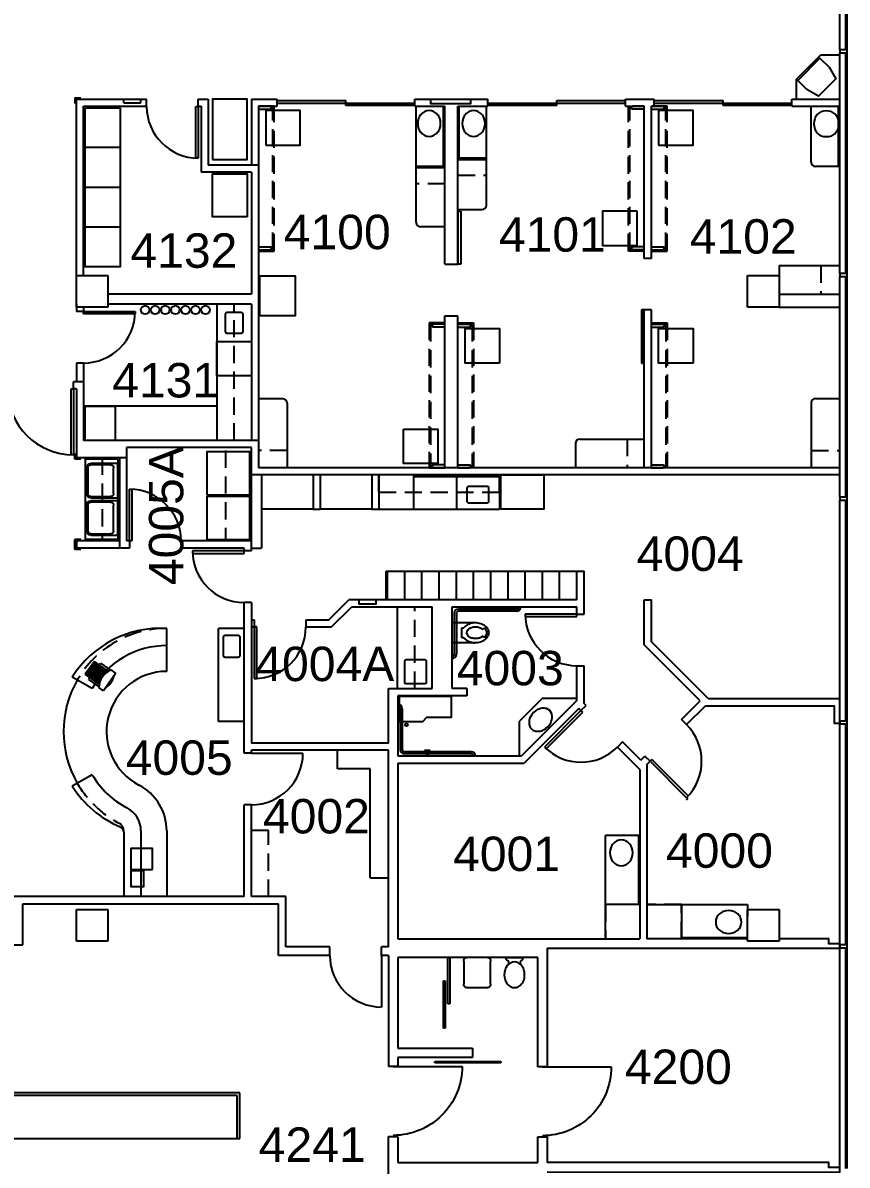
# Model space of a CAD drawing. Extents: x 338 to 7662, y 1527 to 4803.
# Drawn here: x 6951 to 7526, y 2813 to 3609 of the extents above; entities that cross this region are included whole.
import ezdxf

# ---------------------------------------------------------------- set-up
doc = ezdxf.new("R2010")
doc.units = 0
doc.header["$LTSCALE"] = 96
doc.header["$MEASUREMENT"] = 0
doc.linetypes.add('HIDDEN2', pattern=[0.1875, 0.125, -0.0625])
doc.layers.get('0').update_dxf_attribs({"linetype": 'CONTINUOUS'})
for name, color, linetype in [('A-ANNO-TX192', 4, 'CONTINUOUS'), ('A-COLS', 5, 'CONTINUOUS'), ('A-DOOR', 2, 'CONTINUOUS'), ('A-FLOR-CASE', 3, 'CONTINUOUS'), ('A-FLOR-CASE-UPPR', 3, 'HIDDEN2'), ('A-FLOR-HRAL', 1, 'CONTINUOUS'), ('A-FLOR-PFIX', 2, 'CONTINUOUS'), ('A-FURN', 3, 'CONTINUOUS'), ('A-GLAZ', 2, 'CONTINUOUS'), ('A-GLAZ-SILL', 1, 'CONTINUOUS'), ('A-WALL-FULL', 6, 'CONTINUOUS'), ('X-EQPM', 2, 'CONTINUOUS')]:
    doc.layers.add(name, color=color, linetype=linetype)
doc.styles.add('ARIAL', font='arial.ttf')

# ---------------------------------------------------------------- blocks, each defined once
blk = doc.blocks.new('SINK', base_point=(7666.5, 954))
for p, q in [((7659, 952.5), (7659, 943.5)), ((7672.5, 954), (7660.5, 954)), ((7674, 943.5), (7674, 952.5)), ((7660.5, 942), (7672.5, 942))]:
    blk.add_line(p, q)
for centre, start, end in [((7660.5, 952.5), 90, 180), ((7672.5, 952.5), 0, 90), ((7660.5, 943.5), 180, 270), ((7672.5, 943.5), 270, 0)]:
    blk.add_arc(centre, 1.5, start, end)
blk = doc.blocks.new('LAV2')
for p, q in [((0, 0), (0, 24)), ((0, 24), (19, 24)), ((3, 3), (3, 21)), ((5, 23), (19, 23)), ((21, 21), (21, 3)), ((22, 21), (22, 3)), ((19, 0), (0, 0)), ((19, 1), (5, 1))]:
    blk.add_line(p, q)
for centre, radius, start, end in [((19, 21), 3, 360, 90), ((5, 21), 2, 90, 180), ((19, 21), 2, 360, 90), ((5, 3), 2, 180, 270), ((19, 3), 3, 270, 0), ((19, 3), 2, 270, 360)]:
    blk.add_arc(centre, radius, start, end)
blk = doc.blocks.new('endglaz')
blk.add_line((0, -4), (154, -4))
blk.add_lwpolyline([(156, -5), (156, 0), (154, 0), (154, -5)], close=True)
at = {"layer": 'A-GLAZ-SILL'}
for p, q in [((0, 0), (154, 0)), ((0, -5), (154, -5))]:
    blk.add_line(p, q, dxfattribs=at)

msp = doc.modelspace()

# ---------------------------------------------------------------- linework, layer by layer
at = {"layer": 'A-COLS'}
for p, q in [((6988, 3433), (7010, 3433)), ((6988, 3411), (6988, 3433)), ((7010, 3433), (7010, 3411)), ((7456, 3433), (7478, 3433)), ((7456, 3411), (7456, 3433)), ((7478, 3433), (7478, 3411)), ((7010, 3411), (6988, 3411)), ((7478, 3411), (7456, 3411)), ((6988, 2969), (6988, 2991)), ((6988, 2991), (7010, 2991)), ((7010, 2991), (7010, 2969)), ((7456, 2991), (7478, 2991)), ((7456, 2969), (7456, 2991)), ((7478, 2991), (7478, 2969)), ((7010, 2969), (6988, 2969)), ((7478, 2969), (7456, 2969))]:
    msp.add_line(p, q, dxfattribs=at)
at = {"layer": 'A-DOOR'}
for p, q in [((7128, 3555), (7176, 3555)), ((7128, 3553.25), (7224, 3553.25)), ((7176, 3551.5), (7176, 3555)), ((7275, 3553.25), (7371, 3553.25)), ((7323, 3555), (7371, 3555)), ((7323, 3551.5), (7323, 3555)), ((7391, 3555), (7439, 3555)), ((7391, 3553.25), (7487, 3553.25)), ((7439, 3551.5), (7439, 3555)), ((7071.25, 3514.88355), (7071.25, 3550.88355)), ((7071.25, 3550.88355), (7073, 3550.88355)), ((7073, 3550.88355), (7073, 3514.88355)), ((7224, 3551.5), (7176, 3551.5)), ((7323, 3551.5), (7275, 3551.5)), ((7487, 3551.5), (7439, 3551.5)), ((7073, 3514.88355), (7071.25, 3514.88355)), ((7254.25, 3478), (7256, 3478)), ((7254.25, 3441), (7254.25, 3478)), ((7256, 3478), (7256, 3441)), ((7256, 3441), (7254.25, 3441)), ((7383.75, 3409), (7382, 3409)), ((7382, 3409), (7382, 3372)), ((7383.75, 3372), (7383.75, 3409)), ((6993, 3408), (7029, 3408)), ((6993, 3406.25), (6993, 3408)), ((7029, 3406.25), (6993, 3406.25)), ((7029, 3408), (7029, 3406.25)), ((7382, 3372), (7383.75, 3372)), ((6984.23965, 3308), (6984.23965, 3354)), ((6984.23965, 3354), (6985.98965, 3354)), ((6985.98965, 3354), (6985.98965, 3308)), ((6985.98965, 3308), (6984.23965, 3308)), ((7025, 3248), (7025, 3284)), ((7025, 3284), (7026.75, 3284)), ((7026.75, 3284), (7026.75, 3248)), ((7026.75, 3248), (7025, 3248)), ((7105, 3241), (7069, 3241)), ((7069, 3241), (7069, 3239.25)), ((7069, 3239.25), (7105, 3239.25)), ((7105, 3239.25), (7105, 3241)), ((7337, 3197), (7301, 3197)), ((7301, 3197), (7301, 3195.25)), ((7301, 3195.25), (7337, 3195.25)), ((7337, 3195.25), (7337, 3197)), ((7112, 3188), (7112, 3152)), ((7113.75, 3188), (7112, 3188)), ((7113.75, 3152), (7113.75, 3188)), ((7112, 3152), (7113.75, 3152)), ((7339.88291, 3129.7193), (7314.42707, 3104.26346)), ((7315.6645, 3103.02602), (7341.12035, 3128.48186)), ((7341.12035, 3128.48186), (7339.88291, 3129.7193)), ((7110, 3100), (7146, 3100)), ((7314.42707, 3104.26346), (7315.6645, 3103.02602)), ((7389.24963, 3095.65165), (7388.01219, 3094.41421)), ((7388.01219, 3094.41421), (7413.46804, 3068.95837)), ((7414.70547, 3070.19581), (7389.24963, 3095.65165)), ((7413.46804, 3067.45837), (7414.70547, 3068.69581)), ((7200.75, 2959), (7200.75, 2923)), ((7247, 2957.5), (7248.52583, 2957.5)), ((7247, 2925.25), (7247, 2957.5)), ((7248.52583, 2957.5), (7248.52583, 2925.25)), ((7244, 2941.25), (7245.261, 2941.2556)), ((7244, 2908.25), (7244, 2941.25)), ((7245.261, 2941.2556), (7245.261, 2908.25)), ((7248.52583, 2925.25), (7247, 2925.25)), ((7245.261, 2908.25), (7244, 2908.25)), ((7238, 2885.03373), (7284, 2885.03373)), ((7238, 2884.03373), (7238, 2885.03373)), ((7284, 2884.03373), (7238, 2884.03373)), ((7284, 2885.03373), (7284, 2884.03373)), ((7209, 2881.53373), (7257, 2881.53373)), ((7313, 2881.28373), (7361, 2881.28373))]:
    msp.add_line(p, q, dxfattribs=at)
for centre, radius, start, end in [((7073, 3550.88355), 36, 180, 270), ((6993, 3408), 36, 270, 0), ((6985.98965, 3354), 46, 180, 270), ((7025, 3248), 36, 360, 90), ((7105, 3241), 36, 180, 270), ((7337, 3197), 36, 180, 270), ((7112, 3188), 36, 270, 0), ((7388.01219, 3094.41421), 36, 315, 45), ((7110, 3100), 36, 270, 0), ((7339.87868, 3129.7193), 36, 225, 315), ((7200.75, 2959), 36, 180, 270)]:
    msp.add_arc(centre, radius, start, end, dxfattribs=at)
at = {"layer": 'A-DOOR', "extrusion": (0, 0, -1)}
for centre in [(7209, 2881.53373), (7313, 2881.28373)]:
    msp.add_ellipse(centre, major_axis=(33.94113, 33.94113), ratio=1, start_param=0.785398163, end_param=2.35619449, dxfattribs=at)
at = {"layer": 'A-FLOR-CASE'}
for p, q in [((7490.25, 3570), (7507.25, 3587)), ((7507.25, 3587), (7520.5, 3587)), ((7490.25, 3556), (7490.25, 3570)), ((7115, 3551), (7123.25, 3551)), ((7115, 3549), (7123.25, 3549)), ((7123.25, 3550.75), (7123.25, 3551)), ((7123.25, 3549.25), (7123.25, 3549)), ((7225, 3470), (7225, 3551)), ((7244, 3509), (7244, 3551)), ((7255, 3515), (7255, 3550.86432)), ((7274, 3482), (7274, 3550.86432)), ((7375.75, 3550.75), (7375.75, 3551)), ((7384, 3551), (7375.75, 3551)), ((7375.75, 3549.25), (7375.75, 3549)), ((7384, 3549), (7375.75, 3549)), ((7389, 3551), (7397.25, 3551)), ((7389, 3549), (7397.25, 3549)), ((7397.25, 3550.75), (7397.25, 3551)), ((7397.25, 3549.25), (7397.25, 3549)), ((7500.5, 3512), (7500.5, 3551)), ((7519.5, 3509), (7519.5, 3551)), ((7254, 3515), (7274, 3515)), ((7254, 3514), (7274, 3514)), ((7245, 3509), (7225, 3509)), ((7245, 3508), (7225, 3508)), ((7520.5, 3509), (7503.5, 3509)), ((7254, 3479), (7271, 3479)), ((7245, 3467), (7228, 3467)), ((7115, 3453), (7123.25, 3453)), ((7115, 3451), (7123.25, 3451)), ((7123.25, 3452.75), (7123.25, 3453)), ((7123.25, 3451.25), (7123.25, 3451)), ((7375.75, 3452.75), (7375.75, 3453)), ((7384, 3453), (7375.75, 3453)), ((7375.75, 3451.25), (7375.75, 3451)), ((7384, 3451), (7375.75, 3451)), ((7389, 3453), (7397.25, 3453)), ((7389, 3451), (7397.25, 3451)), ((7397.25, 3452.75), (7397.25, 3453)), ((7397.25, 3451.25), (7397.25, 3451)), ((7478, 3440), (7520.5, 3440)), ((7478, 3440), (7478, 3433)), ((7086, 3413), (7086, 3318)), ((7236.75, 3398.75), (7236.75, 3399)), ((7245, 3399), (7236.75, 3399)), ((7236.75, 3397.25), (7236.75, 3397)), ((7245, 3397), (7236.75, 3397)), ((7254, 3399), (7262.25, 3399)), ((7254, 3397), (7262.25, 3397)), ((7262.25, 3398.75), (7262.25, 3399)), ((7262.25, 3397.25), (7262.25, 3397)), ((7389, 3399), (7397.25, 3399)), ((7389, 3397), (7397.25, 3397)), ((7397.25, 3398.75), (7397.25, 3399)), ((7397.25, 3397.25), (7397.25, 3397)), ((7132, 3347), (7115, 3347)), ((7503.5, 3347.25), (7520.5, 3347.25)), ((7086, 3342), (6993, 3342)), ((7135, 3344), (7135, 3299)), ((7500.5, 3344.25), (7500.5, 3299)), ((7336, 3316), (7336, 3299)), ((7339, 3319), (7384, 3319)), ((6994, 3306), (6994, 3248)), ((7017, 3305), (6994, 3305)), ((7017, 3305), (7017, 3249)), ((7236.75, 3300.75), (7236.75, 3301)), ((7245, 3301), (7236.75, 3301)), ((7236.75, 3299.25), (7236.75, 3299)), ((7245, 3299), (7236.75, 3299)), ((7254, 3301), (7262.25, 3301)), ((7254, 3299), (7262.25, 3299)), ((7262.25, 3300.75), (7262.25, 3301)), ((7262.25, 3299.25), (7262.25, 3299)), ((7389, 3301), (7397.25, 3301)), ((7389, 3299), (7397.25, 3299)), ((7397.25, 3300.75), (7397.25, 3301)), ((7397.25, 3299.25), (7397.25, 3299)), ((7223, 3294), (7223, 3270)), ((7223, 3293), (7283, 3293)), ((7253, 3294), (7253, 3270)), ((7283, 3294), (7283, 3270)), ((7153, 3270), (7117, 3270)), ((7194, 3270), (7158, 3270)), ((7199, 3270), (7283, 3270)), ((7017, 3249), (6994, 3249)), ((7204, 3227), (7337, 3227)), ((7204, 3207), (7204, 3227)), ((7205, 3207), (7205, 3227)), ((7217, 3207), (7217, 3227)), ((7229, 3207), (7229, 3227)), ((7241, 3207), (7241, 3227)), ((7253, 3207), (7253, 3227)), ((7265, 3207), (7265, 3227)), ((7277, 3207), (7277, 3227)), ((7289, 3207), (7289, 3227)), ((7301, 3207), (7301, 3227)), ((7313, 3207), (7313, 3227)), ((7325, 3207), (7325, 3227)), ((7212, 3145), (7212, 3202)), ((7051, 3157), (7051, 3187)), ((7105, 3187), (7087, 3187)), ((7087, 3122), (7087, 3187)), ((6999.03848, 3145), (6985.14359, 3153.02221)), ((7312.80404, 3138), (7297, 3122.19596)), ((7337, 3138), (7312.80404, 3138)), ((7297, 3098), (7297, 3122.19596)), ((7105, 3122), (7087, 3122)), ((7170, 3089), (7170, 3102)), ((6999.03848, 3085), (6985.14359, 3076.97779)), ((7192.75, 3089), (7170, 3089)), ((7192.75, 3013), (7192.75, 3089)), ((7021, 3044.95522), (7021, 3000)), ((7033, 3045.80462), (7033, 3000)), ((7051, 3045.80462), (7051, 2999.94347)), ((7357, 2970.5), (7357, 3042.5)), ((7381, 3042.5), (7357, 3042.5)), ((7380, 3042.5), (7380, 2994.5)), ((7192.75, 3013), (7205.75, 3013)), ((7381, 2994.5), (7358, 2994.5)), ((7386, 2994.5), (7456, 2994.5)), ((7410, 2994.5), (7410, 2970.5)), ((7456, 2994.5), (7456, 2986)), ((7410, 2971.5), (7456, 2971.5))]:
    msp.add_line(p, q, dxfattribs=at)
at = {"layer": 'A-FLOR-CASE', "flags": 128}
for points in [[(7120, 3524), (7144, 3524), (7144, 3548), (7120, 3548)], [(7394, 3524), (7418, 3524), (7418, 3548), (7394, 3548)], [(7379, 3478), (7355, 3478), (7355, 3454), (7379, 3454)], [(7283, 3372), (7259, 3372), (7259, 3396), (7283, 3396)], [(7418, 3372), (7394, 3372), (7394, 3396), (7418, 3396)], [(7216, 3326), (7240, 3326), (7240, 3302), (7216, 3302)]]:
    msp.add_lwpolyline(points, close=True, dxfattribs=at)
at = {"layer": 'A-FLOR-CASE'}
for centre, radius, start, end in [((7123.25, 3550), 0.75, 270, 90), ((7375.75, 3550), 0.75, 90, 270), ((7397.25, 3550), 0.75, 270, 90), ((7503.5, 3512), 3, 180, 270), ((7271, 3482), 3, 270, 0), ((7228, 3470), 3, 180, 270), ((7123.25, 3452), 0.75, 270, 90), ((7375.75, 3452), 0.75, 90, 270), ((7397.25, 3452), 0.75, 270, 90), ((7236.75, 3398), 0.75, 90, 270), ((7262.25, 3398), 0.75, 270, 90), ((7397.25, 3398), 0.75, 270, 90), ((7132, 3344), 3, 360, 90), ((7503.5, 3344.25), 3, 90, 180), ((7339, 3316), 3, 90, 180), ((7236.75, 3300), 0.75, 90, 270), ((7262.25, 3300), 0.75, 270, 90), ((7397.25, 3300), 0.75, 270, 90), ((7046.98252, 3113.97578), 73.13465, 86.85100742, 147.73079941), ((7051, 3115), 60, 90, 150), ((7051, 3115), 42, 90, 242.51357375), ((7051, 3115), 72, 150, 210), ((7051, 3115), 60, 210, 242.51357375), ((7046.98252, 3116.02422), 73.13465, 212.26920059, 247.12613842), ((7015, 3045.80462), 36, 0, 62.51357375), ((7015, 3045.80462), 18, 0, 62.51357375), ((7017, 3044.95522), 4, 0, 67.12613842)]:
    msp.add_arc(centre, radius, start, end, dxfattribs=at)
at = {"layer": 'A-FLOR-CASE-UPPR'}
for p, q in [((7126, 3551), (7115, 3551)), ((7125, 3451), (7125, 3551)), ((7126, 3450), (7126, 3551)), ((7373, 3450), (7373, 3551)), ((7373, 3551), (7384, 3551)), ((7374, 3451), (7374, 3551)), ((7400, 3551), (7389, 3551)), ((7399, 3451), (7399, 3551)), ((7400, 3450), (7400, 3551)), ((7245, 3497), (7225, 3497)), ((7254, 3503), (7274, 3503)), ((7115, 3451), (7125, 3451)), ((7115, 3450), (7126, 3450)), ((7384, 3450), (7373, 3450)), ((7384, 3451), (7374, 3451)), ((7389, 3451), (7399, 3451)), ((7389, 3450), (7400, 3450)), ((7507.25, 3440), (7507.25, 3420)), ((7098, 3318), (7098, 3413)), ((7245, 3400), (7234, 3400)), ((7234, 3400), (7234, 3299)), ((7245, 3399), (7235, 3399)), ((7235, 3399), (7235, 3299)), ((7254, 3400), (7265, 3400)), ((7254, 3399), (7264, 3399)), ((7264, 3399), (7264, 3299)), ((7265, 3400), (7265, 3299)), ((7389, 3400), (7400, 3400)), ((7389, 3399), (7399, 3399)), ((7399, 3399), (7399, 3299)), ((7400, 3400), (7400, 3299)), ((7372, 3319), (7372, 3299)), ((7006, 3306), (7006, 3248)), ((7092, 3311), (7092, 3248)), ((7135, 3311), (7115, 3311)), ((7500.5, 3311), (7520.5, 3311)), ((7234, 3299), (7245, 3299)), ((7265, 3299), (7254, 3299)), ((7400, 3299), (7389, 3299)), ((7199, 3282), (7199, 3294)), ((7283, 3282), (7283, 3294)), ((7199, 3282), (7283, 3282)), ((7224, 3145), (7224, 3202)), ((7122, 3046), (7110, 3046)), ((7122, 3000), (7122, 3046)), ((7381, 2994.5), (7357, 2994.5)), ((7357, 2994.5), (7357, 2970.5)), ((7410, 2994.5), (7386, 2994.5)), ((7410, 2970.5), (7410, 2994.5))]:
    msp.add_line(p, q, dxfattribs=at)
for centre, radius, start, end in [((7051, 3115), 72, 90, 150), ((7051, 3115), 72, 210, 242.51357375), ((7015, 3045.80462), 6, 0, 62.51357375)]:
    msp.add_arc(centre, radius, start, end, dxfattribs=at)
at = {"layer": 'A-FLOR-HRAL'}
for p, q in [((6987, 3557), (6987, 3553)), ((6987, 3557), (6991, 3557)), ((6987, 3305), (6987, 3309)), ((6991, 3305), (6987, 3305)), ((6987, 3242), (6987, 3249)), ((6991, 3249), (6987, 3249)), ((6991, 3242), (6987, 3242)), ((6988, 3248), (6988, 3243))]:
    msp.add_line(p, q, dxfattribs=at)
at = {"layer": 'A-FLOR-PFIX'}
for p, q in [((7256.5, 3200.50428), (7256.5, 3202)), ((7258, 3200.50428), (7258, 3202)), ((7251.5, 3197.5), (7251.5, 3169)), ((7253, 3197.5), (7253, 3169)), ((7295, 3200.5), (7254.5, 3200.5)), ((7295, 3199), (7254.5, 3199)), ((7250, 3177), (7250, 3191)), ((7250, 3191), (7264.875, 3191)), ((7256.71121, 3180.4499), (7256.71121, 3187.4499)), ((7256.71121, 3187.4499), (7258.2646, 3187.4499)), ((7273.52953, 3187.15896), (7271.30037, 3186.42416)), ((7258.2646, 3180.4499), (7256.71121, 3180.4499)), ((7271.30037, 3181.47564), (7273.50349, 3180.74943)), ((7264.875, 3177), (7250, 3177)), ((7213.75, 3131), (7213.75, 3102.5)), ((7215.25, 3131), (7215.25, 3102.5)), ((7263.25, 3101), (7216.75, 3101)), ((7263.25, 3099.5), (7216.75, 3099.5)), ((7258.125, 2954.875), (7258.125, 2939.125)), ((7275, 2957.5), (7260, 2957.5)), ((7276.875, 2939.125), (7276.875, 2954.875)), ((7287.5, 2957.5), (7299.5, 2957.5)), ((7260, 2936.5), (7275, 2936.5))]:
    msp.add_line(p, q, dxfattribs=at)
at = {"layer": 'A-FLOR-PFIX', "flags": 128}
for points in [[(7241.37769, 3542.49132, 0.093736994), (7239.65685, 3545.36396, 0.102376034), (7237.01385, 3547.33226, 0.221557888), (7230.98615, 3547.33226, 0.102376034), (7228.34315, 3545.36396, 0.093736994), (7226.62231, 3542.49132, 0.178245925), (7226.62231, 3535.50868, 0.093736994), (7228.34315, 3532.63604, 0.102376034), (7230.98615, 3530.66774, 0.221557888), (7237.01385, 3530.66774, 0.102376034), (7239.65685, 3532.63604, 0.093736994), (7241.37769, 3535.50868, 0.178245901), (7241.37769, 3542.49132)], [(7272.37769, 3542.49132, 0.093736994), (7270.65685, 3545.36396, 0.102376034), (7268.01385, 3547.33226, 0.221557888), (7261.98615, 3547.33226, 0.102376034), (7259.34315, 3545.36396, 0.093736994), (7257.62231, 3542.49132, 0.178245925), (7257.62231, 3535.50868, 0.093736994), (7259.34315, 3532.63604, 0.102376034), (7261.98615, 3530.66774, 0.221557888), (7268.01385, 3530.66774, 0.102376034), (7270.65685, 3532.63604, 0.093736994), (7272.37769, 3535.50868, 0.178245901), (7272.37769, 3542.49132)], [(7519.12769, 3542.32238, 0.093736994), (7517.40685, 3545.19503, 0.102376034), (7514.76385, 3547.16332, 0.177409345), (7507.23615, 3547.16332, 0.102376034), (7504.59315, 3545.19503, 0.093736994), (7502.87231, 3542.32238, 0.178245925), (7502.87231, 3535.33975, 0.093736994), (7504.59315, 3532.4671, 0.102376034), (7507.23615, 3530.49881, 0.177409345), (7514.76385, 3530.49881, 0.102376034), (7517.40685, 3532.4671, 0.093736994), (7519.12769, 3535.33975, 0.178245901), (7519.12769, 3542.32238)], [(7375.37769, 3033.99132, 0.093736994), (7373.65685, 3036.86396, 0.102376034), (7371.01385, 3038.83226, 0.221557888), (7364.98615, 3038.83226, 0.102376034), (7362.34315, 3036.86396, 0.093736994), (7360.62231, 3033.99132, 0.178245925), (7360.62231, 3027.00868, 0.093736994), (7362.34315, 3024.13604, 0.102376034), (7364.98615, 3022.16774, 0.221557888), (7371.01385, 3022.16774, 0.102376034), (7373.65685, 3024.13604, 0.093736994), (7375.37769, 3027.00868, 0.178245901), (7375.37769, 3033.99132)]]:
    msp.add_lwpolyline(points, format="xyb", dxfattribs=at)
for points in [[(7231, 3148.25), (7218, 3148.25, -0.414213562), (7217, 3149.25), (7217, 3164.25, -0.414213562), (7218, 3165.25), (7231, 3165.25, -0.414213562), (7232, 3164.25), (7232, 3149.25, -0.414213562)], [(7304.65391, 3125.34367, 0.087566937), (7303.71191, 3122.28809, 0.105488158), (7303.97701, 3119.20746, 0.24968019), (7307.63128, 3115.5532, 0.105488158), (7310.71191, 3115.28809, 0.087566937), (7313.76749, 3116.23009, 0.157107097), (7318.76991, 3121.23251, 0.087566937), (7319.71191, 3124.28809, 0.105488158), (7319.4468, 3127.36872, 0.24968019), (7315.79254, 3131.02299, 0.105488158), (7312.71191, 3131.28809, 0.087566937), (7309.65633, 3130.34609, 0.157107097)], [(7446.32238, 2974.88616, 0.093736994), (7449.19503, 2976.60699, 0.102376034), (7451.16332, 2979.25, 0.22155792), (7451.16332, 2985.2777, 0.102376034), (7449.19503, 2987.9207, 0.093736994), (7446.32238, 2989.64153, 0.178245925), (7439.33975, 2989.64153, 0.093736994), (7436.4671, 2987.9207, 0.102376034), (7434.49881, 2985.2777, 0.221557888), (7434.49881, 2979.25, 0.102376034), (7436.4671, 2976.60699, 0.093736994), (7439.33975, 2974.88616, 0.178245925)]]:
    msp.add_lwpolyline(points, format="xyb", close=True, dxfattribs=at)
msp.add_lwpolyline([(7213.25, 3139.75), (7249.25, 3139.75), (7249.25, 3124.75), (7232.25, 3124.75), (7229.25, 3121.75), (7213.25, 3121.75)], close=True, dxfattribs=at)
msp.add_lwpolyline([(7232.25, 3098), (7232.25, 3100), (7231.25, 3102), (7234.25, 3102), (7233.25, 3100), (7233.25, 3098)], dxfattribs=at)
at = {"layer": 'A-FLOR-PFIX'}
msp.add_circle((7218.25, 3119.75), 1, dxfattribs=at)
for centre, radius, start, end in [((7295, 3202), 1.5, 270, 0), ((7295, 3202), 3, 270, 0), ((7254.5, 3197.5), 3, 90, 180), ((7254.5, 3197.5), 1.5, 90, 180), ((7264.10564, 3182.86414), 7.42609, 126.67251932, 141.86477803), ((7265.37929, 3181.15367), 9.55868, 107.14167011, 126.67244998), ((7264.10563, 3182.86416), 4.42608, 126.67251379, 141.86477249), ((7265.37929, 3181.15368), 6.55867, 107.14168757, 126.67246743), ((7266.21121, 3178.45643), 12.3813, 81.73492831, 107.14162592), ((7266.21122, 3178.4564), 9.38133, 90.00001884, 107.14159061), ((7264.875, 3174.1633), 16.8367, 75.07106998, 89.99999186), ((7266.21121, 3178.45641), 9.38133, 72.85840634, 89.9999781), ((7267.04313, 3181.15367), 6.55868, 54.48292053, 72.85830733), ((7266.16751, 3179.01111), 11.81955, 57.23154089, 75.07101937), ((7271.14384, 3186.89903), 0.5, 234.48279744, 288.24377709), ((7268.13866, 3182.07345), 8.17766, 32.76173499, 57.23148539), ((7268.13869, 3182.07348), 6.67762, 32.76166568, 46.31417477), ((7273.373, 3187.63383), 0.5, 288.24384573, 45.67207432), ((7271.13248, 3184), 4.61752, 359.99995861, 32.76174395), ((7264.10563, 3185.03566), 7.42609, 218.13524287, 233.32750157), ((7265.37929, 3186.74613), 9.55868, 233.32755002, 252.85832989), ((7262.8441, 3183.9499), 2.76436, 143.41904637, 216.58095363), ((7264.10563, 3185.03565), 4.42608, 218.13522751, 233.32748621), ((7265.37929, 3186.74612), 6.55867, 233.32753257, 252.85831243), ((7266.21122, 3189.4434), 9.38133, 252.85840939, 269.99998116), ((7266.21121, 3189.4434), 9.38133, 270.0000219, 287.14159366), ((7267.04313, 3186.74613), 6.55868, 287.14169267, 305.51707947), ((7267.04314, 3186.74611), 9.55865, 287.141641, 306.672481), ((7271.14384, 3181.00078), 0.5, 71.75622291, 125.51720256), ((7268.13865, 3185.92655), 6.67767, 312.75648561, 327.2382838), ((7268.31681, 3185.03563), 7.42606, 306.672481, 316.574161), ((7273.34696, 3180.27456), 0.5, 316.57413675, 71.75624593), ((7268.13872, 3185.9265), 8.17757, 313.30973573, 327.23835414), ((7271.13247, 3184), 3.11753, 359.99997219, 32.76175752), ((7271.13247, 3184), 3.11753, 327.23824248, 0.00002781), ((7271.13248, 3184), 4.61752, 327.23825605, 0.00004139), ((7266.21122, 3189.44341), 12.38134, 252.85840115, 269.99997292), ((7264.875, 3193.8367), 16.8367, 269.99999569, 275.1953744), ((7266.21121, 3189.44336), 12.38129, 270, 287.141641), ((7250, 3169), 1.5, 270, 0), ((7250, 3169), 3, 270, 0), ((7212.25, 3131), 3, 0, 90), ((7212.25, 3131), 1.5, 0, 90), ((7216.75, 3102.5), 3, 180, 270), ((7216.75, 3102.5), 1.5, 180, 270), ((7263.25, 3098), 3, 0, 90), ((7263.25, 3098), 1.5, 0, 90), ((7289, 2957), 1.58114, 161.56505118, 251.56505118), ((7287.80469, 2953.80469), 1.83236, 314.34401739, 67.69959954), ((7299.16652, 2953.83348), 1.79486, 111.79875016, 228.25712795), ((7298, 2957), 1.58114, 288.43494882, 18.43494882), ((7297.83705, 2945.5), 11.41267, 161.96235197, 198.03764803), ((7295.71089, 2946.19237), 9.17661, 141.82628868, 161.96235197), ((7294.3602, 2947.25426), 7.45848, 117.78334671, 141.82628868), ((7293.5, 2948.88692), 5.61308, 62.21665329, 117.78334671), ((7292.6398, 2947.25426), 7.45848, 38.17371132, 62.21665329), ((7291.28911, 2946.19237), 9.17661, 18.03764803, 38.17371132), ((7289.16295, 2945.5), 11.41267, 0, 18.03764803), ((7295.71089, 2944.80763), 9.17661, 198.03764803, 218.17371132), ((7294.3602, 2943.74574), 7.45848, 218.17371132, 242.21665329), ((7292.6398, 2943.74574), 7.45848, 297.78334671, 321.82628868), ((7290.56401, 2945.37768), 10.09896, 321.82628868, 341.96235197), ((7291.9056, 2944.9408), 8.68803, 341.96235197, 3.69039014), ((7293.5, 2942.11308), 5.61308, 242.21665329, 297.78334671)]:
    msp.add_arc(centre, radius, start, end, dxfattribs=at)
at = {"layer": 'A-FLOR-PFIX', "extrusion": (0, 0, -1)}
for centre, start_param, end_param in [((7260, 2954.875), 4.71238898, 6.283185307), ((7275, 2954.875), 0, 1.570796327), ((7260, 2939.125), 3.141592654, 4.71238898), ((7275, 2939.125), 1.570796327, 3.141592654)]:
    msp.add_ellipse(centre, major_axis=(0, 2.625), ratio=0.714285714, start_param=start_param, end_param=end_param, dxfattribs=at)
at = {"layer": 'A-FURN'}
for p, q in [((7102, 2863.25), (6900, 2863.25)), ((7100, 2861.25), (6902, 2861.25)), ((7100, 2831.25), (7100, 2861.25)), ((7102, 2831.25), (7102, 2863.25)), ((6900, 2831.25), (7102, 2831.25))]:
    msp.add_line(p, q, dxfattribs=at)
at = {"layer": 'A-WALL-FULL'}
for p, q in [((6988, 3556), (7037, 3556)), ((6988, 3433), (6988, 3556)), ((7037, 3551), (7037, 3556)), ((7073, 3556), (7080, 3556)), ((7073, 3551), (7073, 3556)), ((7080, 3556), (7080, 3510)), ((7110, 3556), (7110, 3510)), ((7110, 3556), (7128, 3556)), ((7128, 3551), (7128, 3556)), ((7224, 3551), (7224, 3556)), ((7224, 3556), (7275, 3556)), ((7275, 3551), (7275, 3556)), ((7371, 3551), (7371, 3556)), ((7371, 3556), (7391, 3556)), ((7391, 3551), (7391, 3556)), ((7487, 3556), (7520.5, 3556)), ((7487, 3551), (7487, 3556)), ((6993, 3551), (7037, 3551)), ((6993, 3433), (6993, 3551)), ((7073, 3551), (7075, 3551)), ((7075, 3551), (7075, 3505)), ((7115, 3551), (7115, 3299)), ((7115, 3551), (7128, 3551)), ((7224, 3551), (7245, 3551)), ((7245, 3441), (7245, 3551)), ((7254, 3441), (7254, 3551)), ((7254, 3551), (7275, 3551)), ((7371, 3551), (7384, 3551)), ((7384, 3445), (7384, 3551)), ((7389, 3445), (7389, 3551)), ((7389, 3551), (7391, 3551)), ((7487, 3551), (7520.5, 3551)), ((7110, 3505), (7075, 3505)), ((7115, 3510), (7080, 3510)), ((7110, 3505), (7110, 3420)), ((7245, 3441), (7254, 3441)), ((7389, 3445), (7384, 3445)), ((7110, 3420), (7010, 3420)), ((7478, 3420), (7520.5, 3420)), ((6988, 3413), (6988, 3408)), ((6993, 3411), (6993, 3408)), ((7110, 3413), (7010, 3413)), ((7110, 3413), (7110, 3318)), ((7384, 3299), (7384, 3409)), ((7389, 3409), (7384, 3409)), ((7389, 3299), (7389, 3409)), ((7478, 3411), (7520.5, 3411)), ((6993, 3408), (6988, 3408)), ((7245, 3299), (7245, 3405)), ((7245, 3405), (7254, 3405)), ((7254, 3299), (7254, 3405)), ((6988, 3372), (6988, 3359)), ((6993, 3372), (6988, 3372)), ((6993, 3372), (6993, 3318)), ((6993, 3359), (6985.98965, 3359)), ((6985.98965, 3354), (6985.98965, 3359)), ((6988, 3354), (6985.98965, 3354)), ((6988, 3354), (6988, 3306)), ((7115, 3318), (6993, 3318)), ((7023, 3306), (6988, 3306)), ((7018, 3306), (7018, 3243)), ((7023, 3313), (7023, 3248)), ((7110, 3313), (7023, 3313)), ((7110, 3241), (7110, 3313)), ((7520.5, 3299), (7115, 3299)), ((7520.5, 3294), (7110, 3294)), ((7117, 3294), (7117, 3243)), ((7153, 3294), (7153, 3270)), ((7158, 3294), (7158, 3270)), ((7194, 3294), (7194, 3270)), ((7199, 3294), (7199, 3270)), ((7153, 3270), (7158, 3270)), ((7194, 3270), (7199, 3270)), ((7018, 3248), (6988, 3248)), ((7025, 3243), (6988, 3243)), ((7025, 3248), (7023, 3248)), ((7025, 3248), (7025, 3243)), ((7110, 3248), (7061, 3248)), ((7061, 3248), (7061, 3243)), ((7105, 3243), (7061, 3243)), ((7105, 3241), (7105, 3243)), ((7110, 3243), (7117, 3243)), ((7110, 3241), (7105, 3241)), ((7337, 3207), (7337, 3227)), ((7337, 3227), (7342, 3227)), ((7342, 3197), (7342, 3227)), ((7105, 3100), (7105, 3205)), ((7110, 3205), (7105, 3205)), ((7110, 3205), (7110, 3107)), ((7163.92893, 3193), (7177.92893, 3207)), ((7166, 3188), (7180, 3202)), ((7337, 3207), (7177.92893, 3207)), ((7180, 3202), (7236, 3202)), ((7236, 3145), (7236, 3202)), ((7250, 3145), (7250, 3202)), ((7250, 3202), (7337, 3202)), ((7337, 3197), (7337, 3202)), ((7384, 3175.59798), (7384, 3207)), ((7384, 3207), (7389, 3207)), ((7389, 3177.66905), (7389, 3207)), ((7337, 3197), (7342, 3197)), ((7110, 3193), (7112, 3193)), ((7110, 3188), (7112, 3188)), ((7112, 3193), (7112, 3188)), ((7148, 3193), (7148, 3188)), ((7148, 3193), (7163.92893, 3193)), ((7148, 3188), (7166, 3188)), ((7423.06245, 3136.53553), (7384, 3175.59798)), ((7428.66905, 3138), (7389, 3177.66905)), ((7337, 3161), (7342, 3161)), ((7337, 3136.74012), (7337, 3161)), ((7342, 3134.66905), (7342, 3161)), ((7205.75, 3145), (7236, 3145)), ((7205.75, 3107), (7205.75, 3145)), ((7212.25, 3140), (7212.25, 3098)), ((7260.25, 3140), (7212.25, 3140)), ((7260.25, 3145), (7250, 3145)), ((7260.25, 3145), (7260.25, 3140)), ((7428.66905, 3138), (7520.5, 3138)), ((7337, 3136.74012), (7298.25988, 3098)), ((7338.46447, 3131.13351), (7300.33095, 3093)), ((7339.87868, 3129.7193), (7338.46447, 3131.13351)), ((7339.87868, 3129.7193), (7343.41421, 3133.25483)), ((7343.41421, 3133.25483), (7342, 3134.66905)), ((7409.9325, 3123.40559), (7423.06245, 3136.53553)), ((7413.46804, 3119.87006), (7426.59798, 3133)), ((7413.46804, 3119.87006), (7409.9325, 3123.40559)), ((7205.75, 3107), (7110, 3107)), ((7368.87006, 3107.79899), (7365.33452, 3104.26346)), ((7381.59798, 3095.07107), (7368.87006, 3107.79899)), ((7110, 3100), (7105, 3100)), ((7205.75, 3102), (7110, 3102)), ((7110, 3100), (7110, 3102)), ((7205.75, 2965), (7205.75, 3102)), ((7381, 3088.59798), (7365.33452, 3104.26346)), ((7298.25988, 3098), (7212.25, 3098)), ((7212.25, 3093), (7300.33095, 3093)), ((7212.25, 3093), (7212.25, 2970.5)), ((7381.59798, 3095.07107), (7384.47666, 3097.94975)), ((7388.01219, 3094.41421), (7384.47666, 3097.94975)), ((7381, 3088.59798), (7381, 2970.5)), ((7105, 3000), (7105, 3064)), ((7110, 3064), (7105, 3064)), ((7110, 3000), (7110, 3064)), ((7105, 3000), (6916.99242, 3000)), ((6950.65048, 2966.34194), (6950.65048, 2995)), ((6950.65048, 2995), (7129, 2995)), ((7134, 3000), (7110, 3000)), ((7129, 2959), (7129, 2995)), ((7134, 2965), (7134, 3000)), ((6943.57941, 2966.34194), (6950.65048, 2966.34194)), ((7164.75, 2965), (7134, 2965)), ((7164.75, 2959), (7164.75, 2965)), ((7205.75, 2965), (7200.75, 2965)), ((7200.75, 2959), (7200.75, 2965)), ((7212.25, 2970.5), (7381, 2970.5)), ((7316.25, 2964), (7316.25, 2881.28373)), ((7164.75, 2959), (7129, 2959)), ((7205.75, 2959), (7200.75, 2959)), ((7205.75, 2959), (7205.75, 2881.53373)), ((7309.75, 2957.5), (7212.25, 2957.5)), ((7212.25, 2957.5), (7212.25, 2894.28373)), ((7309.75, 2881.28373), (7309.75, 2957.5)), ((7212.25, 2894.28373), (7264.25, 2894.28373)), ((7264.25, 2894.28373), (7264.25, 2887.78373)), ((7264.25, 2887.78373), (7212.25, 2887.78373)), ((7212.25, 2887.78373), (7212.25, 2881.53373)), ((7212.25, 2881.53373), (7205.75, 2881.53373)), ((7316.25, 2881.28373), (7309.75, 2881.28373)), ((7205.75, 2832.78373), (7212.25, 2832.78373)), ((7205.75, 2723.75), (7205.75, 2832.78373)), ((7212.25, 2832.53373), (7212.25, 2814.5)), ((7309.75, 2832.53373), (7316.25, 2832.53373)), ((7309.75, 2814.5), (7309.75, 2832.53373)), ((7316.25, 2832.53373), (7316.25, 2814.5)), ((7212.25, 2814.5), (7309.75, 2814.5))]:
    msp.add_line(p, q, dxfattribs=at)
for points in [[(7426.59798, 3133), (7516.5, 3133), (7516.5, 3121), (7520.5, 3121), (7520.5, 3138)], [(7456, 2970.47583), (7386, 2970.48793), (7386, 3092.40202), (7388.01219, 3094.41421)], [(7316.25, 2964), (7520.5, 2963.96627), (7520.5, 2967.03373), (7512.75, 2967.03373), (7512.75, 2970.46627), (7478, 2970.47202)], [(7316.25, 2808), (7520.5, 2807.96627), (7520.5, 2811.03373), (7512.75, 2811.03373), (7512.75, 2814.5), (7316.25, 2814.5)]]:
    msp.add_lwpolyline(points, dxfattribs=at)
at = {"layer": 'X-EQPM'}
for p, q in [((7021, 3553.5), (7021, 3556)), ((7021, 3553.5), (7033, 3553.5)), ((7033, 3553.5), (7033, 3556)), ((7018.47, 3522.25), (6994, 3522.25)), ((7000.57087, 3163.99472), (6994.14969, 3155.0634)), ((7008.56274, 3155.78572), (6999.40338, 3162.37084)), ((7009.3869, 3156.4248), (6999.98712, 3163.18278)), ((7010.27888, 3157.01514), (7000.57087, 3163.99472)), ((7003.88264, 3161.61371), (7004.74374, 3162.81143)), ((7004.74374, 3162.81143), (7011.73214, 3157.78712)), ((7003.85771, 3148.08381), (6994.14969, 3155.0634)), ((7004.13322, 3149.11736), (6994.73343, 3155.87533)), ((7004.47654, 3150.10215), (6995.31718, 3156.68727)), ((7004.88333, 3151.0413), (6995.90092, 3157.49921)), ((7005.35064, 3151.93696), (6996.48466, 3158.31115)), ((7005.8766, 3152.79043), (6997.06841, 3159.12309)), ((7006.46035, 3153.60237), (6997.65215, 3159.93502)), ((7007.10187, 3154.37277), (6998.23589, 3160.74696)), ((7007.80205, 3155.101), (6998.81964, 3161.5589)), ((7015.5413, 3155.69496), (7006.78516, 3143.51588)), ((7015.5413, 3155.69496), (7012.29355, 3158.02993)), ((6996.58002, 3151.45637), (6997.46147, 3152.68239)), ((7003.58459, 3146.42043), (6996.58002, 3151.45637)), ((7006.78516, 3143.51588), (7003.5374, 3145.85086))]:
    msp.add_line(p, q, dxfattribs=at)
at = {"layer": 'X-EQPM', "flags": 128}
for points in [[(7497.36396, 3562.63604), (7491, 3569), (7506.55635, 3584.55635), (7512.92031, 3578.19239), (7517.57905, 3570.12321), (7505.43314, 3557.9773)], [(7083.00646, 3514), (7107, 3514), (7107, 3556), (7083.00646, 3556)], [(7107, 3474), (7083, 3474), (7083, 3504), (7107, 3504)], [(7116, 3405), (7116, 3432.75), (7140.47, 3432.75), (7140.47, 3405)], [(7086, 3387), (7110, 3387), (7110, 3363), (7086, 3363)], [(6994, 3342), (7015, 3342), (7015, 3318), (6994, 3318)], [(7079.03785, 3280), (7109.03785, 3280), (7109.03785, 3310), (7079.03785, 3310)], [(7284, 3294), (7314, 3294), (7314, 3270), (7284, 3270)], [(7079.03785, 3249), (7109.03785, 3249), (7109.03785, 3279), (7079.03785, 3279)]]:
    msp.add_lwpolyline(points, close=True, dxfattribs=at)
for points in [[(7235, 3556), (7235, 3553), (7263, 3553), (7263, 3556)], [(7018.47, 3550), (7018.47, 3439), (6994, 3439), (6994, 3550)], [(6994, 3550), (7018.47, 3550)], [(7018.47, 3494.5), (6994, 3494.5)], [(7018.47, 3466.75), (6994, 3466.75)], [(7185, 3207), (7185, 3204), (7197, 3204), (7197, 3207)]]:
    msp.add_lwpolyline(points, dxfattribs=at)
at = {"layer": 'X-EQPM'}
for points in [[(7041.1, 3018.94347), (7041.1, 3033.54347), (7026, 3033.54347), (7026, 3018.94347)], [(7035, 3017.94347), (7026, 3017.94347), (7026, 3006.94347), (7035, 3006.94347)]]:
    msp.add_lwpolyline(points, close=True, dxfattribs=at)
for centre in [(7036, 3409), (7043, 3409), (7050, 3409), (7057, 3409), (7064, 3409), (7071, 3409), (7078, 3409)]:
    msp.add_circle(centre, 3, dxfattribs=at)
for centre, radius, start, end in [((7017.60799, 3144.97196), 14.09801, 112.14573731, 176.42575032), ((6999.46588, 3158.01523), 15.42086, 303.39054453, 345.1809431)]:
    msp.add_arc(centre, radius, start, end, dxfattribs=at)

# ---------------------------------------------------------------- block references
at = {"layer": 'A-FLOR-PFIX', "xscale": -1}
for p, rotation in [((7092, 3400), 90), ((7268, 3274.25), 179.9999999999999)]:
    msp.add_blockref('SINK', p, dxfattribs=dict(at, rotation=rotation))
for p in [(7016.97929, 3278), (7016.97929, 3252)]:
    msp.add_blockref('LAV2', p, dxfattribs=at)
at = {"layer": 'A-FLOR-PFIX', "rotation": 90}
msp.add_blockref('SINK', (7090.25, 3174.5), dxfattribs=at)
at = {"layer": 'A-GLAZ', "rotation": 90}
for p in [(7520.5, 3590.375), (7520.5, 3434.375), (7520.5, 3278.375), (7520.5, 3122.375), (7520.5, 2966.375), (7520.5, 2810.375)]:
    msp.add_blockref('endglaz', p, dxfattribs=at)

# ---------------------------------------------------------------- texts
at = {"layer": 'A-ANNO-TX192', "style": 'ARIAL'}
for s, p in [('4100', (7132.60819, 3451.37997)), ('4101', (7282.63569, 3449.64595)), ('4102', (7415.72152, 3448.28663)), ('4132', (7025.6812, 3438.40728)), ('4131', (7012.97133, 3348.01397)), ('4004', (7378.73348, 3227.07807)), ('4004A', (7112.76709, 3150.23099)), ('4003', (7253.2779, 3147.30449)), ('4005', (7022.40819, 3084.87724)), ('4002', (7118.09191, 3044.04456)), ('4000', (7399.14031, 3020.07632)), ('4001', (7250.70777, 3017.81276)), ('4200', (7370.48928, 2869.32426)), ('4241', (7115.13835, 2815.03292))]:
    msp.add_text(s, height=24, dxfattribs=at).set_placement(p)
msp.add_text('4005A', height=24, rotation=90, dxfattribs=at).set_placement((7062.56858, 3217.14825))

doc.saveas('drawing.dxf')
